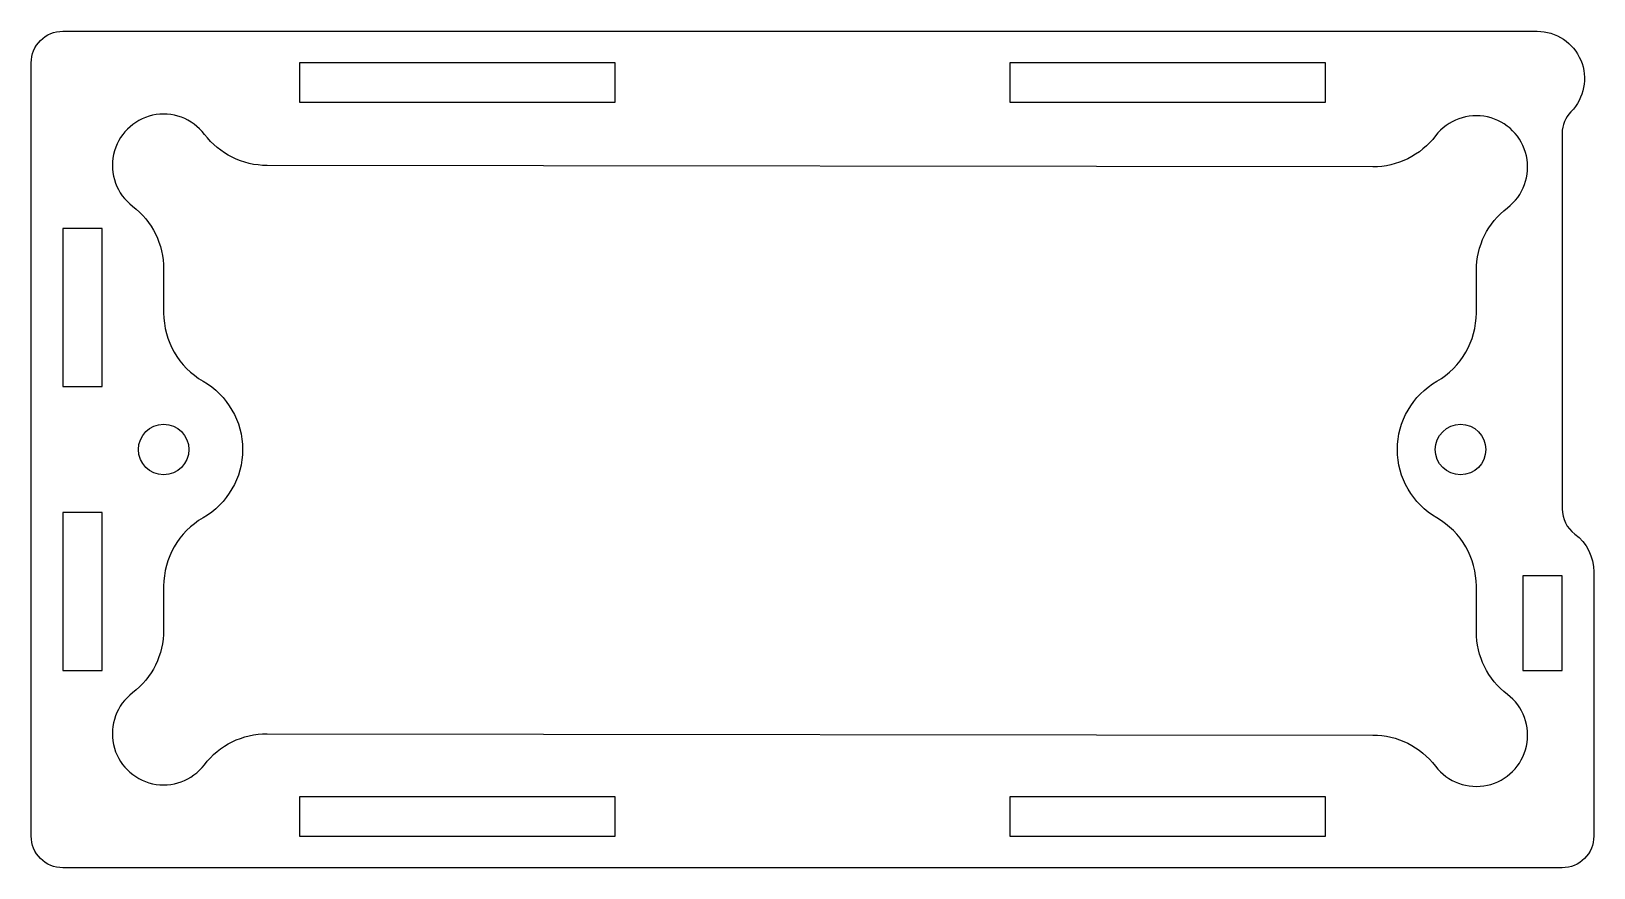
# Model space of a CAD drawing. Header units: millimetres. Extents: x -321.4 to -222.4, y -77.8 to -24.8.
import ezdxf

# ---------------------------------------------------------------- set-up
doc = ezdxf.new("R2010")
doc.units = ezdxf.units.MM
doc.layers.get('0').update_dxf_attribs({"linetype": 'CONTINUOUS'})

msp = doc.modelspace()

# ---------------------------------------------------------------- linework, layer by layer
for points in [[(-225.955, -24.78, -0.664805), (-223.813, -29.881, 0.196485), (-224.369, -31.241), (-224.369, -55.034, 0.236077), (-223.569, -56.634, -0.236077), (-222.369, -59.034), (-222.369, -75.779, -0.414214), (-224.369, -77.779), (-319.369, -77.779, -0.414214), (-321.369, -75.779), (-321.369, -26.78, -0.414214), (-319.369, -24.78)], [(-236.37, -69.371, -0.234064), (-232.396, -71.345, 1.144894), (-227.838, -66.794, -0.234064), (-229.808, -62.817), (-229.808, -59.943, 0.267949), (-232.308, -55.613, -0.57735), (-232.308, -46.953, 0.267949), (-229.808, -42.622), (-229.808, -39.943, -0.234064), (-227.838, -35.966, 1.143505), (-232.391, -31.408, -0.234064), (-236.37, -33.373), (-306.418, -33.288, -0.234064), (-310.393, -31.314, 1.144894), (-314.95, -35.866, -0.234064), (-312.98, -39.843), (-312.98, -42.619, 0.267949), (-310.48, -46.949, -0.57735), (-310.48, -55.61, 0.267949), (-312.98, -59.94), (-312.98, -62.717, -0.234064), (-314.95, -66.694, 1.143505), (-310.397, -71.252, -0.234064), (-306.418, -69.287)]]:
    msp.add_lwpolyline(points, format="xyb", close=True)
for points in [[(-284.369, -29.28), (-284.369, -26.78), (-304.369, -26.78), (-304.369, -29.28)], [(-239.369, -29.28), (-239.369, -26.78), (-259.369, -26.78), (-259.369, -29.28)], [(-316.869, -47.28), (-316.869, -37.28), (-319.369, -37.28), (-319.369, -47.28)], [(-319.369, -55.28), (-319.369, -65.28), (-316.869, -65.28), (-316.869, -55.28)], [(-226.869, -59.283), (-226.869, -65.283), (-224.369, -65.283), (-224.369, -59.283)], [(-304.369, -73.279), (-304.369, -75.779), (-284.369, -75.779), (-284.369, -73.279)], [(-239.369, -73.279), (-259.369, -73.279), (-259.369, -75.779), (-239.369, -75.779)]]:
    msp.add_lwpolyline(points, close=True)
for centre in [(-312.98, -51.28), (-230.808, -51.283)]:
    msp.add_circle(centre, 1.6)

doc.saveas('drawing.dxf')
